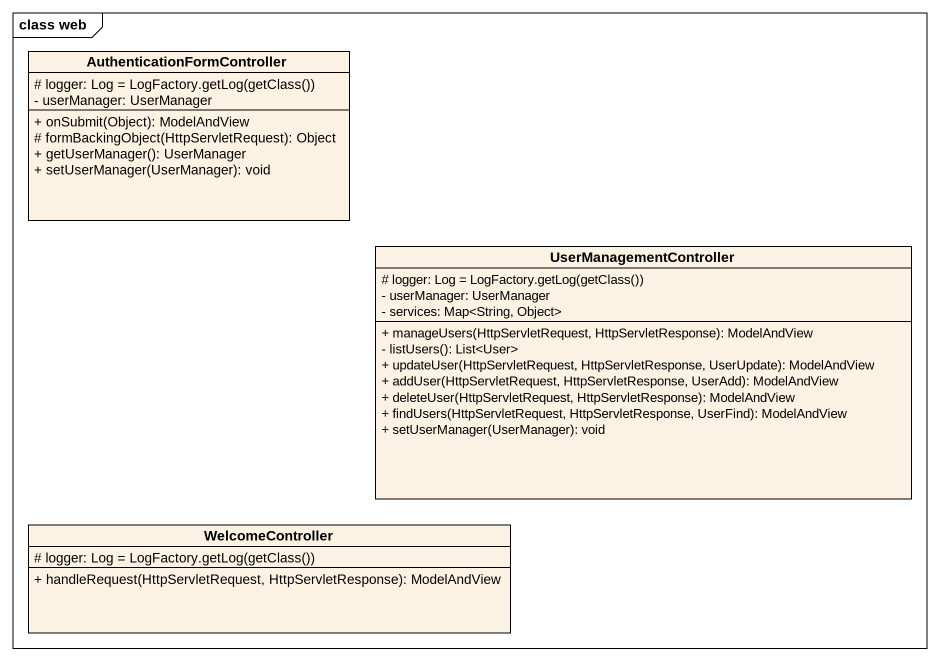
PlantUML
@startuml
mainframe class web
hide circle
hide empty members
skinparam classAttributeIconSize 0
class AuthenticationFormController {
  {field} # logger: Log = LogFactory.getLog(getClass())
  - userManager: UserManager
  + onSubmit(Object): ModelAndView
  # formBackingObject(HttpServletRequest): Object
  + getUserManager(): UserManager
  + setUserManager(UserManager): void
}
class UserManagementController {
  {field} # logger: Log = LogFactory.getLog(getClass())
  - userManager: UserManager
  - services: Map<String, Object>
  + manageUsers(HttpServletRequest, HttpServletResponse): ModelAndView
  - listUsers(): List<User>
  + updateUser(HttpServletRequest, HttpServletResponse, UserUpdate): ModelAndView
  + addUser(HttpServletRequest, HttpServletResponse, UserAdd): ModelAndView
  + deleteUser(HttpServletRequest, HttpServletResponse): ModelAndView
  + findUsers(HttpServletRequest, HttpServletResponse, UserFind): ModelAndView
  + setUserManager(UserManager): void
}
class WelcomeController {
  {field} # logger: Log = LogFactory.getLog(getClass())
  + handleRequest(HttpServletRequest, HttpServletResponse): ModelAndView
}
@enduml
